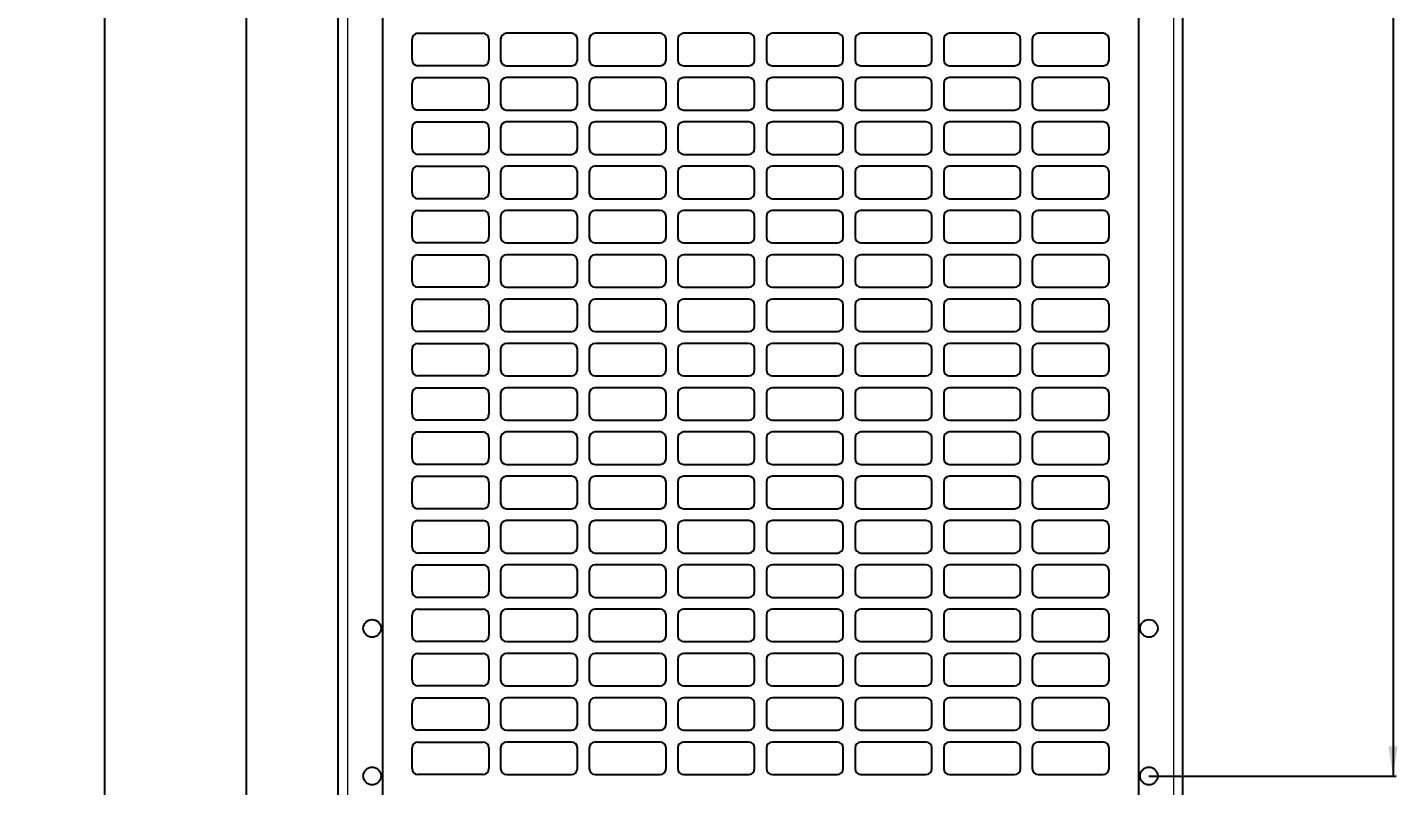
# Model space of a CAD drawing. Header units: millimetres. Extents: x -431 to 638, y -14 to 1990.
# Drawn here: x -430.6 to 33.3, y 247.4 to 504.2 of the extents above; entities that cross this region are included whole.
import ezdxf

# ---------------------------------------------------------------- set-up
doc = ezdxf.new("R2010")
doc.units = ezdxf.units.MM
doc.layers.add('FORMAT', color=7, linetype='Continuous')
doc.styles.add('SLDTEXTSTYLE0', font='TXT', dxfattribs={"width": 0.75})
doc.dimstyles.new('SLDDIMSTYLE0', dxfattribs={"dimtxt": 20, "dimasz": 10, "dimexe": 0, "dimexo": 0.0625, "dimgap": 5, "dimtad": 2, "dimdec": 1, "dimrnd": 1e-09, "dimzin": 12, "dimdsep": 46, "dimtxsty": 'SLDTEXTSTYLE0', "dimsah": 1, "dimcen": 0.09, "dimadec": 0, "dimazin": 3, "dimtfac": 1, "dimtofl": 0, "dimtmove": 0, "dimatfit": 3, "dimfxl": 0, "dimfrac": 2, "dimtolj": 1, "dimtzin": 12, "dimarcsym": 0})

# ---------------------------------------------------------------- blocks, each defined once
blk = doc.blocks.new('_D')
at = {"layer": 'FORMAT'}
for p, q in [((-296.9, 1842.17), (-405.54, 1842.17)), ((-404.54, 1842.17), (-404.54, 159.15)), ((-296.9, 159.15), (-405.54, 159.15))]:
    blk.add_line(p, q, dxfattribs=at)
for points in [[(-404.54, 1842.17), (-406.08, 1832.17), (-403, 1832.17)], [(-404.54, 159.15), (-403, 169.15), (-406.08, 169.15)]]:
    blk.add_solid(points, dxfattribs=at)
at = {"layer": 'FORMAT', "insert": (-430.32, 971.1), "char_height": 20, "attachment_point": 1, "rotation": 90, "style": 'SLDTEXTSTYLE0'}
blk.add_mtext('1683', dxfattribs=at)
blk = doc.blocks.new('_D_2')
at = {"layer": 'FORMAT'}
for p, q in [((-50.88, 1750.66), (32.76, 1750.66)), ((31.76, 1750.66), (31.76, 250.66)), ((-50.88, 250.66), (32.76, 250.66))]:
    blk.add_line(p, q, dxfattribs=at)
for points in [[(31.76, 1750.66), (30.22, 1740.66), (33.3, 1740.66)], [(31.76, 250.66), (33.3, 260.66), (30.22, 260.66)]]:
    blk.add_solid(points, dxfattribs=at)
at = {"layer": 'FORMAT', "insert": (5.98, 971.1), "char_height": 20, "attachment_point": 1, "rotation": 90, "style": 'SLDTEXTSTYLE0'}
blk.add_mtext('1500', dxfattribs=at)
blk = doc.blocks.new('_D_4')
at = {"layer": 'FORMAT'}
for p, q in [((-310.39, 1000.65), (-310.39, 101.16)), ((-54.39, 1000.65), (-54.39, 101.16)), ((-310.39, 102.16), (-54.39, 102.16))]:
    blk.add_line(p, q, dxfattribs=at)
for points in [[(-310.39, 102.16), (-300.39, 100.62), (-300.39, 103.7)], [(-54.39, 102.16), (-64.39, 103.7), (-64.39, 100.62)]]:
    blk.add_solid(points, dxfattribs=at)
at = {"layer": 'FORMAT', "insert": (-204.56, 127.94), "char_height": 20, "attachment_point": 1, "style": 'SLDTEXTSTYLE0'}
blk.add_mtext('256', dxfattribs=at)
blk = doc.blocks.new('_D_5')
at = {"layer": 'FORMAT'}
for p, q in [((-310.4, 1825.66), (-357.54, 1825.66)), ((-356.54, 1825.66), (-356.54, 175.66)), ((-310.4, 175.66), (-357.54, 175.66))]:
    blk.add_line(p, q, dxfattribs=at)
for points in [[(-356.54, 1825.66), (-358.08, 1815.66), (-355, 1815.66)], [(-356.54, 175.66), (-355, 185.66), (-358.08, 185.66)]]:
    blk.add_solid(points, dxfattribs=at)
at = {"layer": 'FORMAT', "insert": (-382.32, 971.1), "char_height": 20, "attachment_point": 1, "rotation": 90, "style": 'SLDTEXTSTYLE0'}
blk.add_mtext('1650', dxfattribs=at)

msp = doc.modelspace()

# ---------------------------------------------------------------- linework, layer by layer
at = {"color": 7, "linetype": 'Continuous', "lineweight": 25}
for p, q in [((-325.39, 159.16), (-325.39, 1842.16)), ((-39.39, 159.16), (-39.39, 1842.16)), ((-298.39, 502.16), (-276.39, 502.16)), ((-246.39, 502.16), (-268.39, 502.16)), ((-216.39, 502.16), (-238.39, 502.16)), ((-186.39, 502.16), (-208.39, 502.16)), ((-156.39, 502.16), (-178.39, 502.16)), ((-126.39, 502.16), (-148.39, 502.16)), ((-96.39, 502.16), (-118.39, 502.16)), ((-66.39, 502.16), (-88.39, 502.16)), ((-300.39, 493.16), (-300.39, 500.16)), ((-274.39, 500.16), (-274.39, 493.16)), ((-270.39, 500.16), (-270.39, 493.16)), ((-244.39, 493.16), (-244.39, 500.16)), ((-240.39, 500.16), (-240.39, 493.16)), ((-214.39, 493.16), (-214.39, 500.16)), ((-210.39, 500.16), (-210.39, 493.16)), ((-184.39, 493.16), (-184.39, 500.16)), ((-180.39, 500.16), (-180.39, 493.16)), ((-154.39, 493.16), (-154.39, 500.16)), ((-150.39, 500.16), (-150.39, 493.16)), ((-124.39, 493.16), (-124.39, 500.16)), ((-120.39, 500.16), (-120.39, 493.16)), ((-94.39, 493.16), (-94.39, 500.16)), ((-90.39, 500.16), (-90.39, 493.16)), ((-64.39, 493.16), (-64.39, 500.16)), ((-276.39, 491.16), (-298.39, 491.16)), ((-298.39, 487.16), (-276.39, 487.16)), ((-268.39, 491.16), (-246.39, 491.16)), ((-246.39, 487.16), (-268.39, 487.16)), ((-238.39, 491.16), (-216.39, 491.16)), ((-216.39, 487.16), (-238.39, 487.16)), ((-208.39, 491.16), (-186.39, 491.16)), ((-186.39, 487.16), (-208.39, 487.16)), ((-178.39, 491.16), (-156.39, 491.16)), ((-156.39, 487.16), (-178.39, 487.16)), ((-148.39, 491.16), (-126.39, 491.16)), ((-126.39, 487.16), (-148.39, 487.16)), ((-118.39, 491.16), (-96.39, 491.16)), ((-96.39, 487.16), (-118.39, 487.16)), ((-88.39, 491.16), (-66.39, 491.16)), ((-66.39, 487.16), (-88.39, 487.16)), ((-300.39, 478.16), (-300.39, 485.16)), ((-274.39, 485.16), (-274.39, 478.16)), ((-270.39, 485.16), (-270.39, 478.16)), ((-244.39, 478.16), (-244.39, 485.16)), ((-240.39, 485.16), (-240.39, 478.16)), ((-214.39, 478.16), (-214.39, 485.16)), ((-210.39, 485.16), (-210.39, 478.16)), ((-184.39, 478.16), (-184.39, 485.16)), ((-180.39, 485.16), (-180.39, 478.16)), ((-154.39, 478.16), (-154.39, 485.16)), ((-150.39, 485.16), (-150.39, 478.16)), ((-124.39, 478.16), (-124.39, 485.16)), ((-120.39, 485.16), (-120.39, 478.16)), ((-94.39, 478.16), (-94.39, 485.16)), ((-90.39, 485.16), (-90.39, 478.16)), ((-64.39, 478.16), (-64.39, 485.16)), ((-276.39, 476.16), (-298.39, 476.16)), ((-268.39, 476.16), (-246.39, 476.16)), ((-238.39, 476.16), (-216.39, 476.16)), ((-208.39, 476.16), (-186.39, 476.16)), ((-178.39, 476.16), (-156.39, 476.16)), ((-148.39, 476.16), (-126.39, 476.16)), ((-118.39, 476.16), (-96.39, 476.16)), ((-88.39, 476.16), (-66.39, 476.16)), ((-300.39, 463.16), (-300.39, 470.16)), ((-298.39, 472.16), (-276.39, 472.16)), ((-274.39, 470.16), (-274.39, 463.16)), ((-270.39, 470.16), (-270.39, 463.16)), ((-246.39, 472.16), (-268.39, 472.16)), ((-244.39, 463.16), (-244.39, 470.16)), ((-240.39, 470.16), (-240.39, 463.16)), ((-216.39, 472.16), (-238.39, 472.16)), ((-214.39, 463.16), (-214.39, 470.16)), ((-210.39, 470.16), (-210.39, 463.16)), ((-186.39, 472.16), (-208.39, 472.16)), ((-184.39, 463.16), (-184.39, 470.16)), ((-180.39, 470.16), (-180.39, 463.16)), ((-156.39, 472.16), (-178.39, 472.16)), ((-154.39, 463.16), (-154.39, 470.16)), ((-150.39, 470.16), (-150.39, 463.16)), ((-126.39, 472.16), (-148.39, 472.16)), ((-124.39, 463.16), (-124.39, 470.16)), ((-120.39, 470.16), (-120.39, 463.16)), ((-96.39, 472.16), (-118.39, 472.16)), ((-94.39, 463.16), (-94.39, 470.16)), ((-90.39, 470.16), (-90.39, 463.16)), ((-66.39, 472.16), (-88.39, 472.16)), ((-64.39, 463.16), (-64.39, 470.16)), ((-276.39, 461.16), (-298.39, 461.16)), ((-268.39, 461.16), (-246.39, 461.16)), ((-238.39, 461.16), (-216.39, 461.16)), ((-208.39, 461.16), (-186.39, 461.16)), ((-178.39, 461.16), (-156.39, 461.16)), ((-148.39, 461.16), (-126.39, 461.16)), ((-118.39, 461.16), (-96.39, 461.16)), ((-88.39, 461.16), (-66.39, 461.16)), ((-300.39, 448.16), (-300.39, 455.16)), ((-298.39, 457.16), (-276.39, 457.16)), ((-274.39, 455.16), (-274.39, 448.16)), ((-270.39, 455.16), (-270.39, 448.16)), ((-246.39, 457.16), (-268.39, 457.16)), ((-244.39, 448.16), (-244.39, 455.16)), ((-240.39, 455.16), (-240.39, 448.16)), ((-216.39, 457.16), (-238.39, 457.16)), ((-214.39, 448.16), (-214.39, 455.16)), ((-210.39, 455.16), (-210.39, 448.16)), ((-186.39, 457.16), (-208.39, 457.16)), ((-184.39, 448.16), (-184.39, 455.16)), ((-180.39, 455.16), (-180.39, 448.16)), ((-156.39, 457.16), (-178.39, 457.16)), ((-154.39, 448.16), (-154.39, 455.16)), ((-150.39, 455.16), (-150.39, 448.16)), ((-126.39, 457.16), (-148.39, 457.16)), ((-124.39, 448.16), (-124.39, 455.16)), ((-120.39, 455.16), (-120.39, 448.16)), ((-96.39, 457.16), (-118.39, 457.16)), ((-94.39, 448.16), (-94.39, 455.16)), ((-90.39, 455.16), (-90.39, 448.16)), ((-66.39, 457.16), (-88.39, 457.16)), ((-64.39, 448.16), (-64.39, 455.16)), ((-276.39, 446.16), (-298.39, 446.16)), ((-268.39, 446.16), (-246.39, 446.16)), ((-238.39, 446.16), (-216.39, 446.16)), ((-208.39, 446.16), (-186.39, 446.16)), ((-178.39, 446.16), (-156.39, 446.16)), ((-148.39, 446.16), (-126.39, 446.16)), ((-118.39, 446.16), (-96.39, 446.16)), ((-88.39, 446.16), (-66.39, 446.16)), ((-298.39, 442.16), (-276.39, 442.16)), ((-246.39, 442.16), (-268.39, 442.16)), ((-216.39, 442.16), (-238.39, 442.16)), ((-186.39, 442.16), (-208.39, 442.16)), ((-156.39, 442.16), (-178.39, 442.16)), ((-126.39, 442.16), (-148.39, 442.16)), ((-96.39, 442.16), (-118.39, 442.16)), ((-66.39, 442.16), (-88.39, 442.16)), ((-300.39, 433.16), (-300.39, 440.16)), ((-274.39, 440.16), (-274.39, 433.16)), ((-270.39, 440.16), (-270.39, 433.16)), ((-244.39, 433.16), (-244.39, 440.16)), ((-240.39, 440.16), (-240.39, 433.16)), ((-214.39, 433.16), (-214.39, 440.16)), ((-210.39, 440.16), (-210.39, 433.16)), ((-184.39, 433.16), (-184.39, 440.16)), ((-180.39, 440.16), (-180.39, 433.16)), ((-154.39, 433.16), (-154.39, 440.16)), ((-150.39, 440.16), (-150.39, 433.16)), ((-124.39, 433.16), (-124.39, 440.16)), ((-120.39, 440.16), (-120.39, 433.16)), ((-94.39, 433.16), (-94.39, 440.16)), ((-90.39, 440.16), (-90.39, 433.16)), ((-64.39, 433.16), (-64.39, 440.16)), ((-276.39, 431.16), (-298.39, 431.16)), ((-298.39, 427.16), (-276.39, 427.16)), ((-268.39, 431.16), (-246.39, 431.16)), ((-246.39, 427.16), (-268.39, 427.16)), ((-238.39, 431.16), (-216.39, 431.16)), ((-216.39, 427.16), (-238.39, 427.16)), ((-208.39, 431.16), (-186.39, 431.16)), ((-186.39, 427.16), (-208.39, 427.16)), ((-178.39, 431.16), (-156.39, 431.16)), ((-156.39, 427.16), (-178.39, 427.16)), ((-148.39, 431.16), (-126.39, 431.16)), ((-126.39, 427.16), (-148.39, 427.16)), ((-118.39, 431.16), (-96.39, 431.16)), ((-96.39, 427.16), (-118.39, 427.16)), ((-88.39, 431.16), (-66.39, 431.16)), ((-66.39, 427.16), (-88.39, 427.16)), ((-300.39, 418.16), (-300.39, 425.16)), ((-274.39, 425.16), (-274.39, 418.16)), ((-270.39, 425.16), (-270.39, 418.16)), ((-244.39, 418.16), (-244.39, 425.16)), ((-240.39, 425.16), (-240.39, 418.16)), ((-214.39, 418.16), (-214.39, 425.16)), ((-210.39, 425.16), (-210.39, 418.16)), ((-184.39, 418.16), (-184.39, 425.16)), ((-180.39, 425.16), (-180.39, 418.16)), ((-154.39, 418.16), (-154.39, 425.16)), ((-150.39, 425.16), (-150.39, 418.16)), ((-124.39, 418.16), (-124.39, 425.16)), ((-120.39, 425.16), (-120.39, 418.16)), ((-94.39, 418.16), (-94.39, 425.16)), ((-90.39, 425.16), (-90.39, 418.16)), ((-64.39, 418.16), (-64.39, 425.16)), ((-276.39, 416.16), (-298.39, 416.16)), ((-268.39, 416.16), (-246.39, 416.16)), ((-238.39, 416.16), (-216.39, 416.16)), ((-208.39, 416.16), (-186.39, 416.16)), ((-178.39, 416.16), (-156.39, 416.16)), ((-148.39, 416.16), (-126.39, 416.16)), ((-118.39, 416.16), (-96.39, 416.16)), ((-88.39, 416.16), (-66.39, 416.16)), ((-300.39, 403.16), (-300.39, 410.16)), ((-298.39, 412.16), (-276.39, 412.16)), ((-274.39, 410.16), (-274.39, 403.16)), ((-270.39, 410.16), (-270.39, 403.16)), ((-246.39, 412.16), (-268.39, 412.16)), ((-244.39, 403.16), (-244.39, 410.16)), ((-240.39, 410.16), (-240.39, 403.16)), ((-216.39, 412.16), (-238.39, 412.16)), ((-214.39, 403.16), (-214.39, 410.16)), ((-210.39, 410.16), (-210.39, 403.16)), ((-186.39, 412.16), (-208.39, 412.16)), ((-184.39, 403.16), (-184.39, 410.16)), ((-180.39, 410.16), (-180.39, 403.16)), ((-156.39, 412.16), (-178.39, 412.16)), ((-154.39, 403.16), (-154.39, 410.16)), ((-150.39, 410.16), (-150.39, 403.16)), ((-126.39, 412.16), (-148.39, 412.16)), ((-124.39, 403.16), (-124.39, 410.16)), ((-120.39, 410.16), (-120.39, 403.16)), ((-96.39, 412.16), (-118.39, 412.16)), ((-94.39, 403.16), (-94.39, 410.16)), ((-90.39, 410.16), (-90.39, 403.16)), ((-66.39, 412.16), (-88.39, 412.16)), ((-64.39, 403.16), (-64.39, 410.16)), ((-276.39, 401.16), (-298.39, 401.16)), ((-268.39, 401.16), (-246.39, 401.16)), ((-238.39, 401.16), (-216.39, 401.16)), ((-208.39, 401.16), (-186.39, 401.16)), ((-178.39, 401.16), (-156.39, 401.16)), ((-148.39, 401.16), (-126.39, 401.16)), ((-118.39, 401.16), (-96.39, 401.16)), ((-88.39, 401.16), (-66.39, 401.16)), ((-300.39, 388.16), (-300.39, 395.16)), ((-298.39, 397.16), (-276.39, 397.16)), ((-274.39, 395.16), (-274.39, 388.16)), ((-270.39, 395.16), (-270.39, 388.16)), ((-246.39, 397.16), (-268.39, 397.16)), ((-244.39, 388.16), (-244.39, 395.16)), ((-240.39, 395.16), (-240.39, 388.16)), ((-216.39, 397.16), (-238.39, 397.16)), ((-214.39, 388.16), (-214.39, 395.16)), ((-210.39, 395.16), (-210.39, 388.16)), ((-186.39, 397.16), (-208.39, 397.16)), ((-184.39, 388.16), (-184.39, 395.16)), ((-180.39, 395.16), (-180.39, 388.16)), ((-156.39, 397.16), (-178.39, 397.16)), ((-154.39, 388.16), (-154.39, 395.16)), ((-150.39, 395.16), (-150.39, 388.16)), ((-126.39, 397.16), (-148.39, 397.16)), ((-124.39, 388.16), (-124.39, 395.16)), ((-120.39, 395.16), (-120.39, 388.16)), ((-96.39, 397.16), (-118.39, 397.16)), ((-94.39, 388.16), (-94.39, 395.16)), ((-90.39, 395.16), (-90.39, 388.16)), ((-66.39, 397.16), (-88.39, 397.16)), ((-64.39, 388.16), (-64.39, 395.16)), ((-276.39, 386.16), (-298.39, 386.16)), ((-268.39, 386.16), (-246.39, 386.16)), ((-238.39, 386.16), (-216.39, 386.16)), ((-208.39, 386.16), (-186.39, 386.16)), ((-178.39, 386.16), (-156.39, 386.16)), ((-148.39, 386.16), (-126.39, 386.16)), ((-118.39, 386.16), (-96.39, 386.16)), ((-88.39, 386.16), (-66.39, 386.16)), ((-298.39, 382.16), (-276.39, 382.16)), ((-246.39, 382.16), (-268.39, 382.16)), ((-216.39, 382.16), (-238.39, 382.16)), ((-186.39, 382.16), (-208.39, 382.16)), ((-156.39, 382.16), (-178.39, 382.16)), ((-126.39, 382.16), (-148.39, 382.16)), ((-96.39, 382.16), (-118.39, 382.16)), ((-66.39, 382.16), (-88.39, 382.16)), ((-300.39, 373.16), (-300.39, 380.16)), ((-274.39, 380.16), (-274.39, 373.16)), ((-270.39, 380.16), (-270.39, 373.16)), ((-244.39, 373.16), (-244.39, 380.16)), ((-240.39, 380.16), (-240.39, 373.16)), ((-214.39, 373.16), (-214.39, 380.16)), ((-210.39, 380.16), (-210.39, 373.16)), ((-184.39, 373.16), (-184.39, 380.16)), ((-180.39, 380.16), (-180.39, 373.16)), ((-154.39, 373.16), (-154.39, 380.16)), ((-150.39, 380.16), (-150.39, 373.16)), ((-124.39, 373.16), (-124.39, 380.16)), ((-120.39, 380.16), (-120.39, 373.16)), ((-94.39, 373.16), (-94.39, 380.16)), ((-90.39, 380.16), (-90.39, 373.16)), ((-64.39, 373.16), (-64.39, 380.16)), ((-276.39, 371.16), (-298.39, 371.16)), ((-268.39, 371.16), (-246.39, 371.16)), ((-238.39, 371.16), (-216.39, 371.16)), ((-208.39, 371.16), (-186.39, 371.16)), ((-178.39, 371.16), (-156.39, 371.16)), ((-148.39, 371.16), (-126.39, 371.16)), ((-118.39, 371.16), (-96.39, 371.16)), ((-88.39, 371.16), (-66.39, 371.16)), ((-298.39, 367.16), (-276.39, 367.16)), ((-246.39, 367.16), (-268.39, 367.16)), ((-216.39, 367.16), (-238.39, 367.16)), ((-186.39, 367.16), (-208.39, 367.16)), ((-156.39, 367.16), (-178.39, 367.16)), ((-126.39, 367.16), (-148.39, 367.16)), ((-96.39, 367.16), (-118.39, 367.16)), ((-66.39, 367.16), (-88.39, 367.16)), ((-300.39, 358.16), (-300.39, 365.16)), ((-274.39, 365.16), (-274.39, 358.16)), ((-270.39, 365.16), (-270.39, 358.16)), ((-244.39, 358.16), (-244.39, 365.16)), ((-240.39, 365.16), (-240.39, 358.16)), ((-214.39, 358.16), (-214.39, 365.16)), ((-210.39, 365.16), (-210.39, 358.16)), ((-184.39, 358.16), (-184.39, 365.16)), ((-180.39, 365.16), (-180.39, 358.16)), ((-154.39, 358.16), (-154.39, 365.16)), ((-150.39, 365.16), (-150.39, 358.16)), ((-124.39, 358.16), (-124.39, 365.16)), ((-120.39, 365.16), (-120.39, 358.16)), ((-94.39, 358.16), (-94.39, 365.16)), ((-90.39, 365.16), (-90.39, 358.16)), ((-64.39, 358.16), (-64.39, 365.16)), ((-276.39, 356.16), (-298.39, 356.16)), ((-268.39, 356.16), (-246.39, 356.16)), ((-238.39, 356.16), (-216.39, 356.16)), ((-208.39, 356.16), (-186.39, 356.16)), ((-178.39, 356.16), (-156.39, 356.16)), ((-148.39, 356.16), (-126.39, 356.16)), ((-118.39, 356.16), (-96.39, 356.16)), ((-88.39, 356.16), (-66.39, 356.16)), ((-300.39, 343.16), (-300.39, 350.16)), ((-298.39, 352.16), (-276.39, 352.16)), ((-274.39, 350.16), (-274.39, 343.16)), ((-270.39, 350.16), (-270.39, 343.16)), ((-246.39, 352.16), (-268.39, 352.16)), ((-244.39, 343.16), (-244.39, 350.16)), ((-240.39, 350.16), (-240.39, 343.16)), ((-216.39, 352.16), (-238.39, 352.16)), ((-214.39, 343.16), (-214.39, 350.16)), ((-210.39, 350.16), (-210.39, 343.16)), ((-186.39, 352.16), (-208.39, 352.16)), ((-184.39, 343.16), (-184.39, 350.16)), ((-180.39, 350.16), (-180.39, 343.16)), ((-156.39, 352.16), (-178.39, 352.16)), ((-154.39, 343.16), (-154.39, 350.16)), ((-150.39, 350.16), (-150.39, 343.16)), ((-126.39, 352.16), (-148.39, 352.16)), ((-124.39, 343.16), (-124.39, 350.16)), ((-120.39, 350.16), (-120.39, 343.16)), ((-96.39, 352.16), (-118.39, 352.16)), ((-94.39, 343.16), (-94.39, 350.16)), ((-90.39, 350.16), (-90.39, 343.16)), ((-66.39, 352.16), (-88.39, 352.16)), ((-64.39, 343.16), (-64.39, 350.16)), ((-276.39, 341.16), (-298.39, 341.16)), ((-268.39, 341.16), (-246.39, 341.16)), ((-238.39, 341.16), (-216.39, 341.16)), ((-208.39, 341.16), (-186.39, 341.16)), ((-178.39, 341.16), (-156.39, 341.16)), ((-148.39, 341.16), (-126.39, 341.16)), ((-118.39, 341.16), (-96.39, 341.16)), ((-88.39, 341.16), (-66.39, 341.16)), ((-300.39, 328.16), (-300.39, 335.16)), ((-298.39, 337.16), (-276.39, 337.16)), ((-274.39, 335.16), (-274.39, 328.16)), ((-270.39, 335.16), (-270.39, 328.16)), ((-246.39, 337.16), (-268.39, 337.16)), ((-244.39, 328.16), (-244.39, 335.16)), ((-240.39, 335.16), (-240.39, 328.16)), ((-216.39, 337.16), (-238.39, 337.16)), ((-214.39, 328.16), (-214.39, 335.16)), ((-210.39, 335.16), (-210.39, 328.16)), ((-186.39, 337.16), (-208.39, 337.16)), ((-184.39, 328.16), (-184.39, 335.16)), ((-180.39, 335.16), (-180.39, 328.16)), ((-156.39, 337.16), (-178.39, 337.16)), ((-154.39, 328.16), (-154.39, 335.16)), ((-150.39, 335.16), (-150.39, 328.16)), ((-126.39, 337.16), (-148.39, 337.16)), ((-124.39, 328.16), (-124.39, 335.16)), ((-120.39, 335.16), (-120.39, 328.16)), ((-96.39, 337.16), (-118.39, 337.16)), ((-94.39, 328.16), (-94.39, 335.16)), ((-90.39, 335.16), (-90.39, 328.16)), ((-66.39, 337.16), (-88.39, 337.16)), ((-64.39, 328.16), (-64.39, 335.16)), ((-276.39, 326.16), (-298.39, 326.16)), ((-268.39, 326.16), (-246.39, 326.16)), ((-238.39, 326.16), (-216.39, 326.16)), ((-208.39, 326.16), (-186.39, 326.16)), ((-178.39, 326.16), (-156.39, 326.16)), ((-148.39, 326.16), (-126.39, 326.16)), ((-118.39, 326.16), (-96.39, 326.16)), ((-88.39, 326.16), (-66.39, 326.16)), ((-300.39, 313.16), (-300.39, 320.16)), ((-298.39, 322.16), (-276.39, 322.16)), ((-274.39, 320.16), (-274.39, 313.16)), ((-270.39, 320.16), (-270.39, 313.16)), ((-246.39, 322.16), (-268.39, 322.16)), ((-244.39, 313.16), (-244.39, 320.16)), ((-240.39, 320.16), (-240.39, 313.16)), ((-216.39, 322.16), (-238.39, 322.16)), ((-214.39, 313.16), (-214.39, 320.16)), ((-210.39, 320.16), (-210.39, 313.16)), ((-186.39, 322.16), (-208.39, 322.16)), ((-184.39, 313.16), (-184.39, 320.16)), ((-180.39, 320.16), (-180.39, 313.16)), ((-156.39, 322.16), (-178.39, 322.16)), ((-154.39, 313.16), (-154.39, 320.16)), ((-150.39, 320.16), (-150.39, 313.16)), ((-126.39, 322.16), (-148.39, 322.16)), ((-124.39, 313.16), (-124.39, 320.16)), ((-120.39, 320.16), (-120.39, 313.16)), ((-96.39, 322.16), (-118.39, 322.16)), ((-94.39, 313.16), (-94.39, 320.16)), ((-90.39, 320.16), (-90.39, 313.16)), ((-66.39, 322.16), (-88.39, 322.16)), ((-64.39, 313.16), (-64.39, 320.16)), ((-276.39, 311.16), (-298.39, 311.16)), ((-268.39, 311.16), (-246.39, 311.16)), ((-238.39, 311.16), (-216.39, 311.16)), ((-208.39, 311.16), (-186.39, 311.16)), ((-178.39, 311.16), (-156.39, 311.16)), ((-148.39, 311.16), (-126.39, 311.16)), ((-118.39, 311.16), (-96.39, 311.16)), ((-88.39, 311.16), (-66.39, 311.16)), ((-298.39, 307.16), (-276.39, 307.16)), ((-246.39, 307.16), (-268.39, 307.16)), ((-216.39, 307.16), (-238.39, 307.16)), ((-186.39, 307.16), (-208.39, 307.16)), ((-156.39, 307.16), (-178.39, 307.16)), ((-126.39, 307.16), (-148.39, 307.16)), ((-96.39, 307.16), (-118.39, 307.16)), ((-66.39, 307.16), (-88.39, 307.16)), ((-300.39, 298.16), (-300.39, 305.16)), ((-274.39, 305.16), (-274.39, 298.16)), ((-270.39, 305.16), (-270.39, 298.16)), ((-244.39, 298.16), (-244.39, 305.16)), ((-240.39, 305.16), (-240.39, 298.16)), ((-214.39, 298.16), (-214.39, 305.16)), ((-210.39, 305.16), (-210.39, 298.16)), ((-184.39, 298.16), (-184.39, 305.16)), ((-180.39, 305.16), (-180.39, 298.16)), ((-154.39, 298.16), (-154.39, 305.16)), ((-150.39, 305.16), (-150.39, 298.16)), ((-124.39, 298.16), (-124.39, 305.16)), ((-120.39, 305.16), (-120.39, 298.16)), ((-94.39, 298.16), (-94.39, 305.16)), ((-90.39, 305.16), (-90.39, 298.16)), ((-64.39, 298.16), (-64.39, 305.16)), ((-276.39, 296.16), (-298.39, 296.16)), ((-268.39, 296.16), (-246.39, 296.16)), ((-238.39, 296.16), (-216.39, 296.16)), ((-208.39, 296.16), (-186.39, 296.16)), ((-178.39, 296.16), (-156.39, 296.16)), ((-148.39, 296.16), (-126.39, 296.16)), ((-118.39, 296.16), (-96.39, 296.16)), ((-88.39, 296.16), (-66.39, 296.16)), ((-300.39, 283.16), (-300.39, 290.16)), ((-298.39, 292.16), (-276.39, 292.16)), ((-274.39, 290.16), (-274.39, 283.16)), ((-270.39, 290.16), (-270.39, 283.16)), ((-246.39, 292.16), (-268.39, 292.16)), ((-244.39, 283.16), (-244.39, 290.16)), ((-240.39, 290.16), (-240.39, 283.16)), ((-216.39, 292.16), (-238.39, 292.16)), ((-214.39, 283.16), (-214.39, 290.16)), ((-210.39, 290.16), (-210.39, 283.16)), ((-186.39, 292.16), (-208.39, 292.16)), ((-184.39, 283.16), (-184.39, 290.16)), ((-180.39, 290.16), (-180.39, 283.16)), ((-156.39, 292.16), (-178.39, 292.16)), ((-154.39, 283.16), (-154.39, 290.16)), ((-150.39, 290.16), (-150.39, 283.16)), ((-126.39, 292.16), (-148.39, 292.16)), ((-124.39, 283.16), (-124.39, 290.16)), ((-120.39, 290.16), (-120.39, 283.16)), ((-96.39, 292.16), (-118.39, 292.16)), ((-94.39, 283.16), (-94.39, 290.16)), ((-90.39, 290.16), (-90.39, 283.16)), ((-66.39, 292.16), (-88.39, 292.16)), ((-64.39, 283.16), (-64.39, 290.16)), ((-276.39, 281.16), (-298.39, 281.16)), ((-268.39, 281.16), (-246.39, 281.16)), ((-238.39, 281.16), (-216.39, 281.16)), ((-208.39, 281.16), (-186.39, 281.16)), ((-178.39, 281.16), (-156.39, 281.16)), ((-148.39, 281.16), (-126.39, 281.16)), ((-118.39, 281.16), (-96.39, 281.16)), ((-88.39, 281.16), (-66.39, 281.16)), ((-300.39, 268.16), (-300.39, 275.16)), ((-298.39, 277.16), (-276.39, 277.16)), ((-274.39, 275.16), (-274.39, 268.16)), ((-270.39, 275.16), (-270.39, 268.16)), ((-246.39, 277.16), (-268.39, 277.16)), ((-244.39, 268.16), (-244.39, 275.16)), ((-240.39, 275.16), (-240.39, 268.16)), ((-216.39, 277.16), (-238.39, 277.16)), ((-214.39, 268.16), (-214.39, 275.16)), ((-210.39, 275.16), (-210.39, 268.16)), ((-186.39, 277.16), (-208.39, 277.16)), ((-184.39, 268.16), (-184.39, 275.16)), ((-180.39, 275.16), (-180.39, 268.16)), ((-156.39, 277.16), (-178.39, 277.16)), ((-154.39, 268.16), (-154.39, 275.16)), ((-150.39, 275.16), (-150.39, 268.16)), ((-126.39, 277.16), (-148.39, 277.16)), ((-124.39, 268.16), (-124.39, 275.16)), ((-120.39, 275.16), (-120.39, 268.16)), ((-96.39, 277.16), (-118.39, 277.16)), ((-94.39, 268.16), (-94.39, 275.16)), ((-90.39, 275.16), (-90.39, 268.16)), ((-66.39, 277.16), (-88.39, 277.16)), ((-64.39, 268.16), (-64.39, 275.16)), ((-276.39, 266.16), (-298.39, 266.16)), ((-268.39, 266.16), (-246.39, 266.16)), ((-238.39, 266.16), (-216.39, 266.16)), ((-208.39, 266.16), (-186.39, 266.16)), ((-178.39, 266.16), (-156.39, 266.16)), ((-148.39, 266.16), (-126.39, 266.16)), ((-118.39, 266.16), (-96.39, 266.16)), ((-88.39, 266.16), (-66.39, 266.16)), ((-300.39, 253.16), (-300.39, 260.16)), ((-298.39, 262.16), (-276.39, 262.16)), ((-274.39, 260.16), (-274.39, 253.16)), ((-270.39, 260.16), (-270.39, 253.16)), ((-246.39, 262.16), (-268.39, 262.16)), ((-244.39, 253.16), (-244.39, 260.16)), ((-240.39, 260.16), (-240.39, 253.16)), ((-216.39, 262.16), (-238.39, 262.16)), ((-214.39, 253.16), (-214.39, 260.16)), ((-210.39, 260.16), (-210.39, 253.16)), ((-186.39, 262.16), (-208.39, 262.16)), ((-184.39, 253.16), (-184.39, 260.16)), ((-180.39, 260.16), (-180.39, 253.16)), ((-156.39, 262.16), (-178.39, 262.16)), ((-154.39, 253.16), (-154.39, 260.16)), ((-150.39, 260.16), (-150.39, 253.16)), ((-126.39, 262.16), (-148.39, 262.16)), ((-124.39, 253.16), (-124.39, 260.16)), ((-120.39, 260.16), (-120.39, 253.16)), ((-96.39, 262.16), (-118.39, 262.16)), ((-94.39, 253.16), (-94.39, 260.16)), ((-90.39, 260.16), (-90.39, 253.16)), ((-66.39, 262.16), (-88.39, 262.16)), ((-64.39, 253.16), (-64.39, 260.16)), ((-276.39, 251.16), (-298.39, 251.16)), ((-268.39, 251.16), (-246.39, 251.16)), ((-238.39, 251.16), (-216.39, 251.16)), ((-208.39, 251.16), (-186.39, 251.16)), ((-178.39, 251.16), (-156.39, 251.16)), ((-148.39, 251.16), (-126.39, 251.16)), ((-118.39, 251.16), (-96.39, 251.16)), ((-88.39, 251.16), (-66.39, 251.16))]:
    msp.add_line(p, q, dxfattribs=at)
at = {"color": 8, "linetype": 'Continuous', "lineweight": 18}
for p, q in [((-322.29, 1842.16), (-322.29, 159.16)), ((-42.49, 159.16), (-42.49, 1842.16))]:
    msp.add_line(p, q, dxfattribs=at)
at = {"color": 7, "linetype": 'Continuous', "lineweight": 25}
for centre in [(-313.89, 300.66), (-50.89, 300.66), (-313.89, 250.66), (-50.89, 250.66)]:
    msp.add_circle(centre, 3, dxfattribs=at)
for centre, start, end in [((-298.39, 500.16), 90, 180), ((-276.39, 500.16), 0, 90), ((-268.39, 500.16), 90, 180), ((-246.39, 500.16), 0, 90), ((-238.39, 500.16), 90, 180), ((-216.39, 500.16), 0, 90), ((-208.39, 500.16), 90, 180), ((-186.39, 500.16), 0, 90), ((-178.39, 500.16), 90, 180), ((-156.39, 500.16), 0, 90), ((-148.39, 500.16), 90, 180), ((-126.39, 500.16), 0, 90), ((-118.39, 500.16), 90, 180), ((-96.39, 500.16), 0, 90), ((-88.39, 500.16), 90, 180), ((-66.39, 500.16), 0, 90), ((-298.39, 493.16), 180, 270), ((-276.39, 493.16), 270, 0), ((-268.39, 493.16), 180, 270), ((-246.39, 493.16), 270, 0), ((-238.39, 493.16), 180, 270), ((-216.39, 493.16), 270, 0), ((-208.39, 493.16), 180, 270), ((-186.39, 493.16), 270, 0), ((-178.39, 493.16), 180, 270), ((-156.39, 493.16), 270, 0), ((-148.39, 493.16), 180, 270), ((-126.39, 493.16), 270, 0), ((-118.39, 493.16), 180, 270), ((-96.39, 493.16), 270, 0), ((-88.39, 493.16), 180, 270), ((-66.39, 493.16), 270, 0), ((-298.39, 485.16), 90, 180), ((-276.39, 485.16), 0, 90), ((-268.39, 485.16), 90, 180), ((-246.39, 485.16), 0, 90), ((-238.39, 485.16), 90, 180), ((-216.39, 485.16), 0, 90), ((-208.39, 485.16), 90, 180), ((-186.39, 485.16), 0, 90), ((-178.39, 485.16), 90, 180), ((-156.39, 485.16), 0, 90), ((-148.39, 485.16), 90, 180), ((-126.39, 485.16), 0, 90), ((-118.39, 485.16), 90, 180), ((-96.39, 485.16), 0, 90), ((-88.39, 485.16), 90, 180), ((-66.39, 485.16), 0, 90), ((-298.39, 478.16), 180, 270), ((-276.39, 478.16), 270, 0), ((-268.39, 478.16), 180, 270), ((-246.39, 478.16), 270, 0), ((-238.39, 478.16), 180, 270), ((-216.39, 478.16), 270, 0), ((-208.39, 478.16), 180, 270), ((-186.39, 478.16), 270, 0), ((-178.39, 478.16), 180, 270), ((-156.39, 478.16), 270, 0), ((-148.39, 478.16), 180, 270), ((-126.39, 478.16), 270, 0), ((-118.39, 478.16), 180, 270), ((-96.39, 478.16), 270, 0), ((-88.39, 478.16), 180, 270), ((-66.39, 478.16), 270, 0), ((-298.39, 470.16), 90, 180), ((-276.39, 470.16), 0, 90), ((-268.39, 470.16), 90, 180), ((-246.39, 470.16), 0, 90), ((-238.39, 470.16), 90, 180), ((-216.39, 470.16), 0, 90), ((-208.39, 470.16), 90, 180), ((-186.39, 470.16), 0, 90), ((-178.39, 470.16), 90, 180), ((-156.39, 470.16), 0, 90), ((-148.39, 470.16), 90, 180), ((-126.39, 470.16), 0, 90), ((-118.39, 470.16), 90, 180), ((-96.39, 470.16), 0, 90), ((-88.39, 470.16), 90, 180), ((-66.39, 470.16), 0, 90), ((-298.39, 463.16), 180, 270), ((-276.39, 463.16), 270, 0), ((-268.39, 463.16), 180, 270), ((-246.39, 463.16), 270, 0), ((-238.39, 463.16), 180, 270), ((-216.39, 463.16), 270, 0), ((-208.39, 463.16), 180, 270), ((-186.39, 463.16), 270, 0), ((-178.39, 463.16), 180, 270), ((-156.39, 463.16), 270, 0), ((-148.39, 463.16), 180, 270), ((-126.39, 463.16), 270, 0), ((-118.39, 463.16), 180, 270), ((-96.39, 463.16), 270, 0), ((-88.39, 463.16), 180, 270), ((-66.39, 463.16), 270, 0), ((-298.39, 455.16), 90, 180), ((-276.39, 455.16), 0, 90), ((-268.39, 455.16), 90, 180), ((-246.39, 455.16), 0, 90), ((-238.39, 455.16), 90, 180), ((-216.39, 455.16), 0, 90), ((-208.39, 455.16), 90, 180), ((-186.39, 455.16), 0, 90), ((-178.39, 455.16), 90, 180), ((-156.39, 455.16), 0, 90), ((-148.39, 455.16), 90, 180), ((-126.39, 455.16), 0, 90), ((-118.39, 455.16), 90, 180), ((-96.39, 455.16), 0, 90), ((-88.39, 455.16), 90, 180), ((-66.39, 455.16), 0, 90), ((-298.39, 448.16), 180, 270), ((-276.39, 448.16), 270, 0), ((-268.39, 448.16), 180, 270), ((-246.39, 448.16), 270, 0), ((-238.39, 448.16), 180, 270), ((-216.39, 448.16), 270, 0), ((-208.39, 448.16), 180, 270), ((-186.39, 448.16), 270, 0), ((-178.39, 448.16), 180, 270), ((-156.39, 448.16), 270, 0), ((-148.39, 448.16), 180, 270), ((-126.39, 448.16), 270, 0), ((-118.39, 448.16), 180, 270), ((-96.39, 448.16), 270, 0), ((-88.39, 448.16), 180, 270), ((-66.39, 448.16), 270, 0), ((-298.39, 440.16), 90, 180), ((-276.39, 440.16), 0, 90), ((-268.39, 440.16), 90, 180), ((-246.39, 440.16), 0, 90), ((-238.39, 440.16), 90, 180), ((-216.39, 440.16), 0, 90), ((-208.39, 440.16), 90, 180), ((-186.39, 440.16), 0, 90), ((-178.39, 440.16), 90, 180), ((-156.39, 440.16), 0, 90), ((-148.39, 440.16), 90, 180), ((-126.39, 440.16), 0, 90), ((-118.39, 440.16), 90, 180), ((-96.39, 440.16), 0, 90), ((-88.39, 440.16), 90, 180), ((-66.39, 440.16), 0, 90), ((-298.39, 433.16), 180, 270), ((-276.39, 433.16), 270, 0), ((-268.39, 433.16), 180, 270), ((-246.39, 433.16), 270, 0), ((-238.39, 433.16), 180, 270), ((-216.39, 433.16), 270, 0), ((-208.39, 433.16), 180, 270), ((-186.39, 433.16), 270, 0), ((-178.39, 433.16), 180, 270), ((-156.39, 433.16), 270, 0), ((-148.39, 433.16), 180, 270), ((-126.39, 433.16), 270, 0), ((-118.39, 433.16), 180, 270), ((-96.39, 433.16), 270, 0), ((-88.39, 433.16), 180, 270), ((-66.39, 433.16), 270, 0), ((-298.39, 425.16), 90, 180), ((-276.39, 425.16), 0, 90), ((-268.39, 425.16), 90, 180), ((-246.39, 425.16), 0, 90), ((-238.39, 425.16), 90, 180), ((-216.39, 425.16), 0, 90), ((-208.39, 425.16), 90, 180), ((-186.39, 425.16), 0, 90), ((-178.39, 425.16), 90, 180), ((-156.39, 425.16), 0, 90), ((-148.39, 425.16), 90, 180), ((-126.39, 425.16), 0, 90), ((-118.39, 425.16), 90, 180), ((-96.39, 425.16), 0, 90), ((-88.39, 425.16), 90, 180), ((-66.39, 425.16), 0, 90), ((-298.39, 418.16), 180, 270), ((-276.39, 418.16), 270, 0), ((-268.39, 418.16), 180, 270), ((-246.39, 418.16), 270, 0), ((-238.39, 418.16), 180, 270), ((-216.39, 418.16), 270, 0), ((-208.39, 418.16), 180, 270), ((-186.39, 418.16), 270, 0), ((-178.39, 418.16), 180, 270), ((-156.39, 418.16), 270, 0), ((-148.39, 418.16), 180, 270), ((-126.39, 418.16), 270, 0), ((-118.39, 418.16), 180, 270), ((-96.39, 418.16), 270, 0), ((-88.39, 418.16), 180, 270), ((-66.39, 418.16), 270, 0), ((-298.39, 410.16), 90, 180), ((-276.39, 410.16), 0, 90), ((-268.39, 410.16), 90, 180), ((-246.39, 410.16), 0, 90), ((-238.39, 410.16), 90, 180), ((-216.39, 410.16), 0, 90), ((-208.39, 410.16), 90, 180), ((-186.39, 410.16), 0, 90), ((-178.39, 410.16), 90, 180), ((-156.39, 410.16), 0, 90), ((-148.39, 410.16), 90, 180), ((-126.39, 410.16), 0, 90), ((-118.39, 410.16), 90, 180), ((-96.39, 410.16), 0, 90), ((-88.39, 410.16), 90, 180), ((-66.39, 410.16), 0, 90), ((-298.39, 403.16), 180, 270), ((-276.39, 403.16), 270, 0), ((-268.39, 403.16), 180, 270), ((-246.39, 403.16), 270, 0), ((-238.39, 403.16), 180, 270), ((-216.39, 403.16), 270, 0), ((-208.39, 403.16), 180, 270), ((-186.39, 403.16), 270, 0), ((-178.39, 403.16), 180, 270), ((-156.39, 403.16), 270, 0), ((-148.39, 403.16), 180, 270), ((-126.39, 403.16), 270, 0), ((-118.39, 403.16), 180, 270), ((-96.39, 403.16), 270, 0), ((-88.39, 403.16), 180, 270), ((-66.39, 403.16), 270, 0), ((-298.39, 395.16), 90, 180), ((-276.39, 395.16), 0, 90), ((-268.39, 395.16), 90, 180), ((-246.39, 395.16), 0, 90), ((-238.39, 395.16), 90, 180), ((-216.39, 395.16), 0, 90), ((-208.39, 395.16), 90, 180), ((-186.39, 395.16), 0, 90), ((-178.39, 395.16), 90, 180), ((-156.39, 395.16), 0, 90), ((-148.39, 395.16), 90, 180), ((-126.39, 395.16), 0, 90), ((-118.39, 395.16), 90, 180), ((-96.39, 395.16), 0, 90), ((-88.39, 395.16), 90, 180), ((-66.39, 395.16), 0, 90), ((-298.39, 388.16), 180, 270), ((-276.39, 388.16), 270, 0), ((-268.39, 388.16), 180, 270), ((-246.39, 388.16), 270, 0), ((-238.39, 388.16), 180, 270), ((-216.39, 388.16), 270, 0), ((-208.39, 388.16), 180, 270), ((-186.39, 388.16), 270, 0), ((-178.39, 388.16), 180, 270), ((-156.39, 388.16), 270, 0), ((-148.39, 388.16), 180, 270), ((-126.39, 388.16), 270, 0), ((-118.39, 388.16), 180, 270), ((-96.39, 388.16), 270, 0), ((-88.39, 388.16), 180, 270), ((-66.39, 388.16), 270, 0), ((-298.39, 380.16), 90, 180), ((-276.39, 380.16), 0, 90), ((-268.39, 380.16), 90, 180), ((-246.39, 380.16), 0, 90), ((-238.39, 380.16), 90, 180), ((-216.39, 380.16), 0, 90), ((-208.39, 380.16), 90, 180), ((-186.39, 380.16), 0, 90), ((-178.39, 380.16), 90, 180), ((-156.39, 380.16), 0, 90), ((-148.39, 380.16), 90, 180), ((-126.39, 380.16), 0, 90), ((-118.39, 380.16), 90, 180), ((-96.39, 380.16), 0, 90), ((-88.39, 380.16), 90, 180), ((-66.39, 380.16), 0, 90), ((-298.39, 373.16), 180, 270), ((-276.39, 373.16), 270, 0), ((-268.39, 373.16), 180, 270), ((-246.39, 373.16), 270, 0), ((-238.39, 373.16), 180, 270), ((-216.39, 373.16), 270, 0), ((-208.39, 373.16), 180, 270), ((-186.39, 373.16), 270, 0), ((-178.39, 373.16), 180, 270), ((-156.39, 373.16), 270, 0), ((-148.39, 373.16), 180, 270), ((-126.39, 373.16), 270, 0), ((-118.39, 373.16), 180, 270), ((-96.39, 373.16), 270, 0), ((-88.39, 373.16), 180, 270), ((-66.39, 373.16), 270, 0), ((-298.39, 365.16), 90, 180), ((-276.39, 365.16), 0, 90), ((-268.39, 365.16), 90, 180), ((-246.39, 365.16), 0, 90), ((-238.39, 365.16), 90, 180), ((-216.39, 365.16), 0, 90), ((-208.39, 365.16), 90, 180), ((-186.39, 365.16), 0, 90), ((-178.39, 365.16), 90, 180), ((-156.39, 365.16), 0, 90), ((-148.39, 365.16), 90, 180), ((-126.39, 365.16), 0, 90), ((-118.39, 365.16), 90, 180), ((-96.39, 365.16), 0, 90), ((-88.39, 365.16), 90, 180), ((-66.39, 365.16), 0, 90), ((-298.39, 358.16), 180, 270), ((-276.39, 358.16), 270, 0), ((-268.39, 358.16), 180, 270), ((-246.39, 358.16), 270, 0), ((-238.39, 358.16), 180, 270), ((-216.39, 358.16), 270, 0), ((-208.39, 358.16), 180, 270), ((-186.39, 358.16), 270, 0), ((-178.39, 358.16), 180, 270), ((-156.39, 358.16), 270, 0), ((-148.39, 358.16), 180, 270), ((-126.39, 358.16), 270, 0), ((-118.39, 358.16), 180, 270), ((-96.39, 358.16), 270, 0), ((-88.39, 358.16), 180, 270), ((-66.39, 358.16), 270, 0), ((-298.39, 350.16), 90, 180), ((-276.39, 350.16), 0, 90), ((-268.39, 350.16), 90, 180), ((-246.39, 350.16), 0, 90), ((-238.39, 350.16), 90, 180), ((-216.39, 350.16), 0, 90), ((-208.39, 350.16), 90, 180), ((-186.39, 350.16), 0, 90), ((-178.39, 350.16), 90, 180), ((-156.39, 350.16), 0, 90), ((-148.39, 350.16), 90, 180), ((-126.39, 350.16), 0, 90), ((-118.39, 350.16), 90, 180), ((-96.39, 350.16), 0, 90), ((-88.39, 350.16), 90, 180), ((-66.39, 350.16), 0, 90), ((-298.39, 343.16), 180, 270), ((-276.39, 343.16), 270, 0), ((-268.39, 343.16), 180, 270), ((-246.39, 343.16), 270, 0), ((-238.39, 343.16), 180, 270), ((-216.39, 343.16), 270, 0), ((-208.39, 343.16), 180, 270), ((-186.39, 343.16), 270, 0), ((-178.39, 343.16), 180, 270), ((-156.39, 343.16), 270, 0), ((-148.39, 343.16), 180, 270), ((-126.39, 343.16), 270, 0), ((-118.39, 343.16), 180, 270), ((-96.39, 343.16), 270, 0), ((-88.39, 343.16), 180, 270), ((-66.39, 343.16), 270, 0), ((-298.39, 335.16), 90, 180), ((-276.39, 335.16), 0, 90), ((-268.39, 335.16), 90, 180), ((-246.39, 335.16), 0, 90), ((-238.39, 335.16), 90, 180), ((-216.39, 335.16), 0, 90), ((-208.39, 335.16), 90, 180), ((-186.39, 335.16), 0, 90), ((-178.39, 335.16), 90, 180), ((-156.39, 335.16), 0, 90), ((-148.39, 335.16), 90, 180), ((-126.39, 335.16), 0, 90), ((-118.39, 335.16), 90, 180), ((-96.39, 335.16), 0, 90), ((-88.39, 335.16), 90, 180), ((-66.39, 335.16), 0, 90), ((-298.39, 328.16), 180, 270), ((-276.39, 328.16), 270, 0), ((-268.39, 328.16), 180, 270), ((-246.39, 328.16), 270, 0), ((-238.39, 328.16), 180, 270), ((-216.39, 328.16), 270, 0), ((-208.39, 328.16), 180, 270), ((-186.39, 328.16), 270, 0), ((-178.39, 328.16), 180, 270), ((-156.39, 328.16), 270, 0), ((-148.39, 328.16), 180, 270), ((-126.39, 328.16), 270, 0), ((-118.39, 328.16), 180, 270), ((-96.39, 328.16), 270, 0), ((-88.39, 328.16), 180, 270), ((-66.39, 328.16), 270, 0), ((-298.39, 320.16), 90, 180), ((-276.39, 320.16), 0, 90), ((-268.39, 320.16), 90, 180), ((-246.39, 320.16), 0, 90), ((-238.39, 320.16), 90, 180), ((-216.39, 320.16), 0, 90), ((-208.39, 320.16), 90, 180), ((-186.39, 320.16), 0, 90), ((-178.39, 320.16), 90, 180), ((-156.39, 320.16), 0, 90), ((-148.39, 320.16), 90, 180), ((-126.39, 320.16), 0, 90), ((-118.39, 320.16), 90, 180), ((-96.39, 320.16), 0, 90), ((-88.39, 320.16), 90, 180), ((-66.39, 320.16), 0, 90), ((-298.39, 313.16), 180, 270), ((-276.39, 313.16), 270, 0), ((-268.39, 313.16), 180, 270), ((-246.39, 313.16), 270, 0), ((-238.39, 313.16), 180, 270), ((-216.39, 313.16), 270, 0), ((-208.39, 313.16), 180, 270), ((-186.39, 313.16), 270, 0), ((-178.39, 313.16), 180, 270), ((-156.39, 313.16), 270, 0), ((-148.39, 313.16), 180, 270), ((-126.39, 313.16), 270, 0), ((-118.39, 313.16), 180, 270), ((-96.39, 313.16), 270, 0), ((-88.39, 313.16), 180, 270), ((-66.39, 313.16), 270, 0), ((-298.39, 305.16), 90, 180), ((-276.39, 305.16), 0, 90), ((-268.39, 305.16), 90, 180), ((-246.39, 305.16), 0, 90), ((-238.39, 305.16), 90, 180), ((-216.39, 305.16), 0, 90), ((-208.39, 305.16), 90, 180), ((-186.39, 305.16), 0, 90), ((-178.39, 305.16), 90, 180), ((-156.39, 305.16), 0, 90), ((-148.39, 305.16), 90, 180), ((-126.39, 305.16), 0, 90), ((-118.39, 305.16), 90, 180), ((-96.39, 305.16), 0, 90), ((-88.39, 305.16), 90, 180), ((-66.39, 305.16), 0, 90), ((-298.39, 298.16), 180, 270), ((-276.39, 298.16), 270, 0), ((-268.39, 298.16), 180, 270), ((-246.39, 298.16), 270, 0), ((-238.39, 298.16), 180, 270), ((-216.39, 298.16), 270, 0), ((-208.39, 298.16), 180, 270), ((-186.39, 298.16), 270, 0), ((-178.39, 298.16), 180, 270), ((-156.39, 298.16), 270, 0), ((-148.39, 298.16), 180, 270), ((-126.39, 298.16), 270, 0), ((-118.39, 298.16), 180, 270), ((-96.39, 298.16), 270, 0), ((-88.39, 298.16), 180, 270), ((-66.39, 298.16), 270, 0), ((-298.39, 290.16), 90, 180), ((-276.39, 290.16), 0, 90), ((-268.39, 290.16), 90, 180), ((-246.39, 290.16), 0, 90), ((-238.39, 290.16), 90, 180), ((-216.39, 290.16), 0, 90), ((-208.39, 290.16), 90, 180), ((-186.39, 290.16), 0, 90), ((-178.39, 290.16), 90, 180), ((-156.39, 290.16), 0, 90), ((-148.39, 290.16), 90, 180), ((-126.39, 290.16), 0, 90), ((-118.39, 290.16), 90, 180), ((-96.39, 290.16), 0, 90), ((-88.39, 290.16), 90, 180), ((-66.39, 290.16), 0, 90), ((-298.39, 283.16), 180, 270), ((-276.39, 283.16), 270, 0), ((-268.39, 283.16), 180, 270), ((-246.39, 283.16), 270, 0), ((-238.39, 283.16), 180, 270), ((-216.39, 283.16), 270, 0), ((-208.39, 283.16), 180, 270), ((-186.39, 283.16), 270, 0), ((-178.39, 283.16), 180, 270), ((-156.39, 283.16), 270, 0), ((-148.39, 283.16), 180, 270), ((-126.39, 283.16), 270, 0), ((-118.39, 283.16), 180, 270), ((-96.39, 283.16), 270, 0), ((-88.39, 283.16), 180, 270), ((-66.39, 283.16), 270, 0), ((-298.39, 275.16), 90, 180), ((-276.39, 275.16), 0, 90), ((-268.39, 275.16), 90, 180), ((-246.39, 275.16), 0, 90), ((-238.39, 275.16), 90, 180), ((-216.39, 275.16), 0, 90), ((-208.39, 275.16), 90, 180), ((-186.39, 275.16), 0, 90), ((-178.39, 275.16), 90, 180), ((-156.39, 275.16), 0, 90), ((-148.39, 275.16), 90, 180), ((-126.39, 275.16), 0, 90), ((-118.39, 275.16), 90, 180), ((-96.39, 275.16), 0, 90), ((-88.39, 275.16), 90, 180), ((-66.39, 275.16), 0, 90), ((-298.39, 268.16), 180, 270), ((-276.39, 268.16), 270, 0), ((-268.39, 268.16), 180, 270), ((-246.39, 268.16), 270, 0), ((-238.39, 268.16), 180, 270), ((-216.39, 268.16), 270, 0), ((-208.39, 268.16), 180, 270), ((-186.39, 268.16), 270, 0), ((-178.39, 268.16), 180, 270), ((-156.39, 268.16), 270, 0), ((-148.39, 268.16), 180, 270), ((-126.39, 268.16), 270, 0), ((-118.39, 268.16), 180, 270), ((-96.39, 268.16), 270, 0), ((-88.39, 268.16), 180, 270), ((-66.39, 268.16), 270, 0), ((-298.39, 260.16), 90, 180), ((-276.39, 260.16), 0, 90), ((-268.39, 260.16), 90, 180), ((-246.39, 260.16), 0, 90), ((-238.39, 260.16), 90, 180), ((-216.39, 260.16), 0, 90), ((-208.39, 260.16), 90, 180), ((-186.39, 260.16), 0, 90), ((-178.39, 260.16), 90, 180), ((-156.39, 260.16), 0, 90), ((-148.39, 260.16), 90, 180), ((-126.39, 260.16), 0, 90), ((-118.39, 260.16), 90, 180), ((-96.39, 260.16), 0, 90), ((-88.39, 260.16), 90, 180), ((-66.39, 260.16), 0, 90), ((-298.39, 253.16), 180, 270), ((-276.39, 253.16), 270, 0), ((-268.39, 253.16), 180, 270), ((-246.39, 253.16), 270, 0), ((-238.39, 253.16), 180, 270), ((-216.39, 253.16), 270, 0), ((-208.39, 253.16), 180, 270), ((-186.39, 253.16), 270, 0), ((-178.39, 253.16), 180, 270), ((-156.39, 253.16), 270, 0), ((-148.39, 253.16), 180, 270), ((-126.39, 253.16), 270, 0), ((-118.39, 253.16), 180, 270), ((-96.39, 253.16), 270, 0), ((-88.39, 253.16), 180, 270), ((-66.39, 253.16), 270, 0)]:
    msp.add_arc(centre, 2, start, end, dxfattribs=at)

# ---------------------------------------------------------------- dimensions: what is measured, and where the dimension line sits
at = {"layer": 'FORMAT'}
for base, p1, p2, angle, picture, middle in [((-404.54, 159.15), (-296.89, 1842.17), (-296.89, 159.15), 90, '_D', (-404.54, 1000.66)), ((-356.54, 175.66), (-310.39, 1825.66), (-310.39, 175.66), 90, '_D_5', (-356.54, 1000.66)), ((31.76, 250.66), (-50.89, 1750.66), (-50.89, 250.66), 90, '_D_2', (31.76, 1000.66)), ((-54.39, 102.16), (-310.39, 1000.66), (-54.39, 1000.66), 0, '_D_4', (-182.39, 102.16))]:
    dim = msp.add_linear_dim(base=base, p1=p1, p2=p2, angle=angle, dimstyle='SLDDIMSTYLE0', dxfattribs=at)
    dim.commit()
    dim.dimension.update_dxf_attribs({"geometry": picture, "text_midpoint": middle, "dimtype": 160})

doc.saveas('drawing.dxf')
